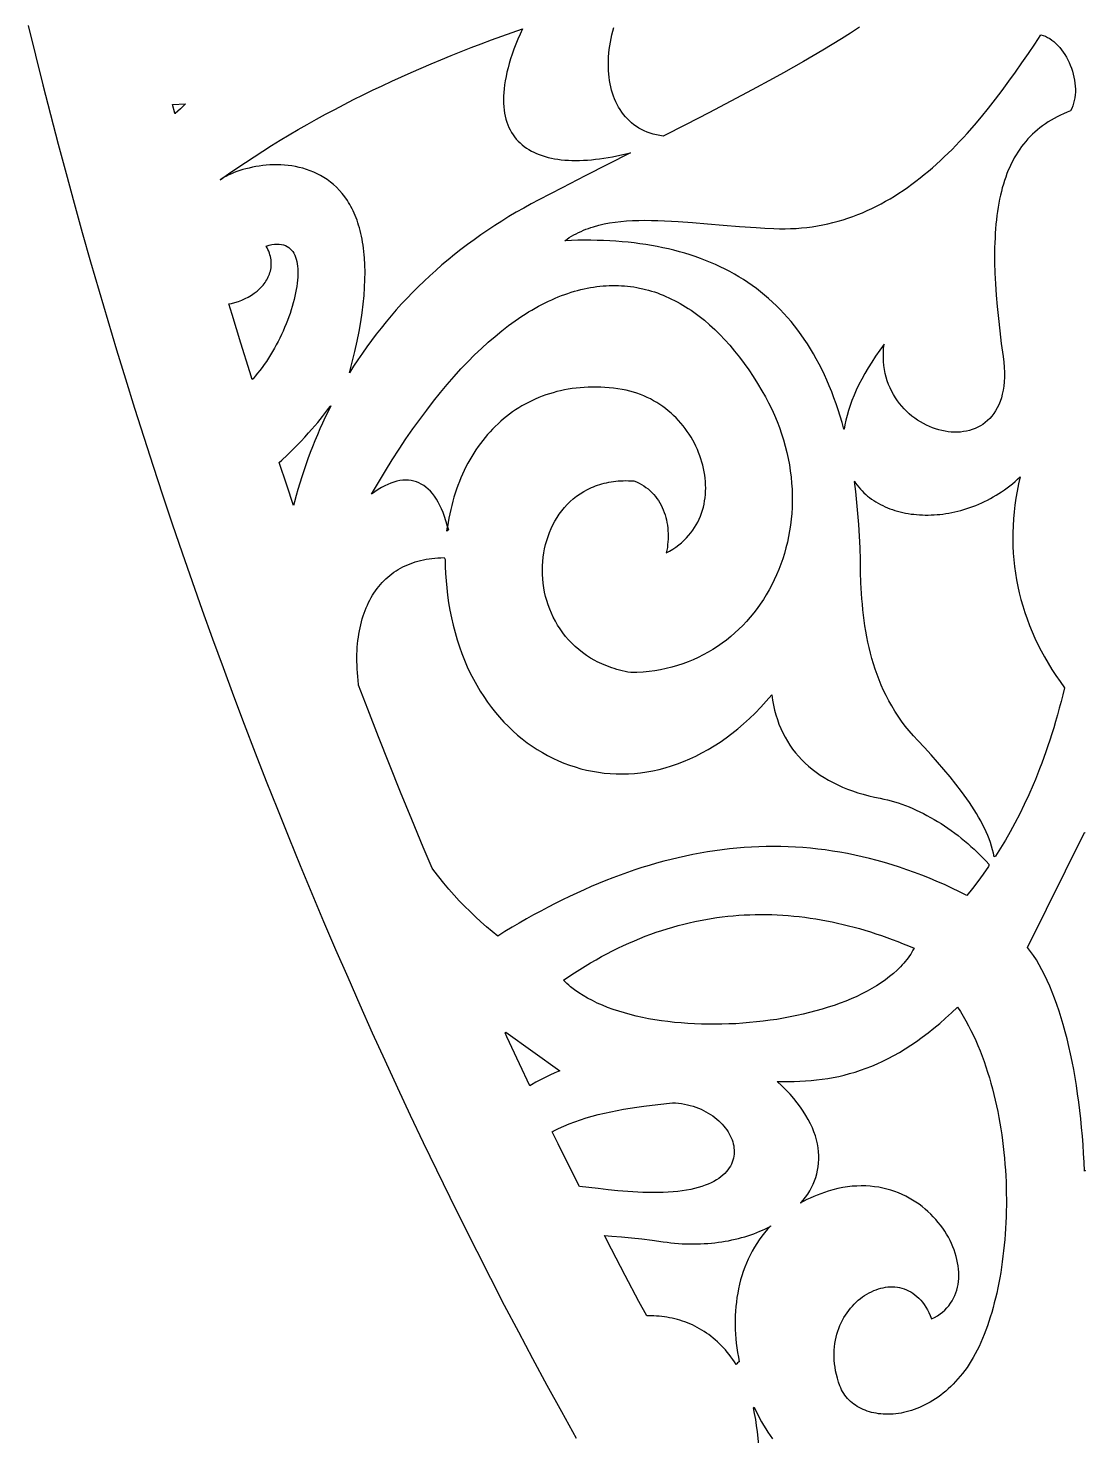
# Model space of a CAD drawing. Extents: x -204 to 204, y -600 to 600.
# Drawn here: x -175 to 0, y -475.9 to -242.7 of the extents above; entities that cross this region are included whole.
import ezdxf

# ---------------------------------------------------------------- set-up
doc = ezdxf.new("R2010")
doc.units = 0
doc.header["$MEASUREMENT"] = 0
doc.layers.add('LAYER_1', color=18, linetype='CONTINUOUS')

msp = doc.modelspace()

# ---------------------------------------------------------------- linework, layer by layer
at = {"layer": 'LAYER_1'}
for points in [[(-175.05, -242.2), (-173.84, -247.13), (-172.61, -252.04), (-171.36, -256.95), (-170.08, -261.85), (-168.77, -266.75), (-167.44, -271.63), (-166.09, -276.51), (-164.71, -281.38), (-163.3, -286.24), (-161.87, -291.09), (-160.42, -295.94), (-158.94, -300.77), (-157.43, -305.6), (-155.9, -310.41), (-154.35, -315.22), (-152.77, -320.01), (-151.17, -324.8), (-149.54, -329.58), (-147.88, -334.35), (-146.21, -339.1), (-144.5, -343.85), (-142.77, -348.58), (-141.02, -353.31), (-139.24, -358.02), (-137.44, -362.73), (-135.61, -367.42), (-133.76, -372.1), (-131.88, -376.77), (-129.98, -381.43), (-128.05, -386.07), (-126.1, -390.71), (-124.13, -395.33), (-122.12, -399.94), (-120.1, -404.53), (-118.05, -409.12), (-115.97, -413.69), (-113.87, -418.25), (-111.74, -422.8), (-109.59, -427.33), (-107.42, -431.85), (-105.22, -436.36), (-102.99, -440.85), (-100.74, -445.33), (-98.47, -449.79), (-96.17, -454.25), (-93.84, -458.68), (-91.49, -463.1), (-89.12, -467.51), (-86.72, -471.91), (-84.29, -476.29)], [(-37.32, -242.51), (-38.8, -243.46), (-40.3, -244.4), (-41.84, -245.34), (-43.4, -246.28), (-44.99, -247.22), (-46.61, -248.16), (-48.26, -249.1), (-49.93, -250.04), (-51.63, -250.98), (-55.09, -252.87), (-58.65, -254.76), (-62.3, -256.67), (-66.03, -258.6), (-69.83, -260.55), (-70.4, -260.46), (-70.95, -260.35), (-71.49, -260.21), (-72, -260.06), (-72.5, -259.88), (-72.98, -259.67), (-73.43, -259.45), (-73.87, -259.2), (-74.29, -258.94), (-74.7, -258.65), (-75.08, -258.35), (-75.45, -258.03), (-75.79, -257.69), (-76.12, -257.33), (-76.43, -256.95), (-76.72, -256.56), (-77, -256.16), (-77.25, -255.73), (-77.49, -255.3), (-77.71, -254.85), (-77.91, -254.38), (-78.09, -253.9), (-78.25, -253.41), (-78.4, -252.91), (-78.53, -252.4), (-78.64, -251.88), (-78.73, -251.34), (-78.81, -250.8), (-78.87, -250.25), (-78.91, -249.69), (-78.93, -249.12), (-78.93, -248.55), (-78.92, -247.96), (-78.89, -247.38), (-78.84, -246.78), (-78.78, -246.18), (-78.7, -245.58), (-78.6, -244.97), (-78.48, -244.36), (-78.35, -243.75), (-78.19, -243.14), (-78.03, -242.52)], [(0.06, -431.93), (0, -432.05), (-0.06, -431.93), (-0.06, -432.05), (-0.12, -430.59), (-0.2, -429.13), (-0.29, -427.68), (-0.4, -426.25), (-0.53, -424.82), (-0.67, -423.4), (-0.83, -422), (-1, -420.61), (-1.19, -419.23), (-1.4, -417.87), (-1.62, -416.54), (-1.85, -415.22), (-2.1, -413.92), (-2.37, -412.64), (-2.65, -411.39), (-2.94, -410.16), (-3.25, -408.96), (-3.58, -407.79), (-3.91, -406.64), (-4.26, -405.53), (-4.63, -404.44), (-5.01, -403.39), (-5.4, -402.38), (-5.81, -401.4), (-6.23, -400.45), (-6.66, -399.55), (-7.1, -398.68), (-7.56, -397.85), (-8.03, -397.07), (-8.52, -396.33), (-9.01, -395.64), (-9.52, -394.99), (-0.06, -375.96), (-0.06, -375.97), (-0.06, -375.96), (0, -375.97), (0.06, -375.96)], [(-53.42, -483.39), (-54.25, -475.24), (-54.38, -474.21), (-54.53, -473.22), (-54.7, -472.25), (-54.91, -471.31), (-54.78, -471.17), (-54.49, -471.79), (-54.18, -472.4), (-53.87, -473), (-53.55, -473.59), (-53.21, -474.17), (-52.86, -474.75), (-52.51, -475.32), (-52.14, -475.87), (-51.76, -476.42)]]:
    msp.add_lwpolyline(points, dxfattribs=at)
for points in [[(-93.57, -243.63), (-93.93, -244.49), (-94.27, -245.33), (-94.58, -246.15), (-94.86, -246.95), (-95.12, -247.73), (-95.35, -248.5), (-95.55, -249.24), (-95.73, -249.97), (-95.89, -250.68), (-96.02, -251.36), (-96.12, -252.03), (-96.2, -252.69), (-96.26, -253.32), (-96.3, -253.94), (-96.31, -254.53), (-96.29, -255.11), (-96.26, -255.67), (-96.2, -256.22), (-96.12, -256.74), (-96.02, -257.25), (-95.9, -257.74), (-95.76, -258.21), (-95.59, -258.67), (-95.41, -259.1), (-95.2, -259.52), (-94.98, -259.93), (-94.73, -260.31), (-94.47, -260.68), (-94.19, -261.03), (-93.88, -261.36), (-93.56, -261.68), (-93.22, -261.98), (-92.87, -262.26), (-92.49, -262.53), (-92.1, -262.78), (-91.69, -263.01), (-91.27, -263.23), (-90.82, -263.43), (-90.37, -263.61), (-89.89, -263.78), (-89.4, -263.93), (-88.9, -264.07), (-88.38, -264.19), (-87.84, -264.29), (-87.29, -264.38), (-86.73, -264.45), (-86.15, -264.51), (-85.56, -264.55), (-84.96, -264.57), (-84.34, -264.58), (-83.71, -264.57), (-83.07, -264.55), (-82.41, -264.51), (-81.74, -264.46), (-81.07, -264.39), (-80.38, -264.31), (-79.68, -264.21), (-78.97, -264.1), (-78.25, -263.97), (-77.52, -263.83), (-76.77, -263.67), (-76.02, -263.5), (-75.26, -263.32), (-75.26, -263.32), (-82.76, -267.14), (-86.59, -269.1), (-90.45, -271.11), (-91.71, -271.78), (-92.96, -272.46), (-94.19, -273.17), (-95.4, -273.88), (-96.59, -274.62), (-97.76, -275.37), (-98.92, -276.13), (-100.06, -276.91), (-101.18, -277.71), (-102.28, -278.52), (-103.36, -279.34), (-104.42, -280.18), (-105.47, -281.04), (-106.5, -281.9), (-107.51, -282.79), (-108.5, -283.68), (-109.47, -284.59), (-110.43, -285.51), (-111.36, -286.45), (-112.28, -287.4), (-113.18, -288.36), (-114.06, -289.34), (-114.92, -290.33), (-115.76, -291.33), (-116.58, -292.35), (-117.39, -293.37), (-118.17, -294.41), (-118.94, -295.46), (-119.69, -296.53), (-120.42, -297.6), (-121.13, -298.69), (-121.82, -299.78), (-121.35, -297.98), (-120.92, -296.23), (-120.55, -294.54), (-120.23, -292.91), (-119.95, -291.34), (-119.73, -289.83), (-119.54, -288.37), (-119.4, -286.97), (-119.31, -285.62), (-119.25, -284.32), (-119.24, -283.08), (-119.27, -281.89), (-119.33, -280.74), (-119.37, -280.19), (-119.43, -279.65), (-119.49, -279.12), (-119.56, -278.61), (-119.64, -278.1), (-119.73, -277.61), (-119.83, -277.13), (-119.93, -276.66), (-120.05, -276.2), (-120.17, -275.76), (-120.3, -275.32), (-120.43, -274.9), (-120.57, -274.48), (-120.72, -274.08), (-120.88, -273.69), (-121.05, -273.31), (-121.22, -272.94), (-121.39, -272.58), (-121.58, -272.23), (-121.76, -271.89), (-121.96, -271.56), (-122.16, -271.24), (-122.58, -270.63), (-123.02, -270.06), (-123.48, -269.53), (-123.96, -269.03), (-124.46, -268.57), (-124.97, -268.15), (-125.5, -267.75), (-126.05, -267.4), (-126.6, -267.07), (-127.17, -266.77), (-127.75, -266.51), (-128.33, -266.27), (-128.93, -266.06), (-129.53, -265.88), (-130.13, -265.73), (-130.74, -265.6), (-131.35, -265.49), (-131.97, -265.41), (-132.58, -265.35), (-133.19, -265.32), (-133.8, -265.3), (-134.41, -265.31), (-135.01, -265.33), (-135.6, -265.37), (-136.19, -265.43), (-136.77, -265.51), (-137.34, -265.6), (-137.89, -265.71), (-138.44, -265.83), (-138.97, -265.96), (-139.49, -266.1), (-139.98, -266.26), (-140.47, -266.42), (-140.93, -266.6), (-141.37, -266.78), (-141.8, -266.97), (-142.19, -267.16), (-142.57, -267.37), (-142.92, -267.57), (-143.24, -267.78), (-141.86, -266.8), (-140.47, -265.84), (-139.06, -264.89), (-137.63, -263.95), (-136.2, -263.02), (-134.75, -262.11), (-133.28, -261.22), (-131.81, -260.33), (-130.32, -259.46), (-128.82, -258.6), (-127.31, -257.76), (-125.78, -256.93), (-124.25, -256.11), (-122.7, -255.3), (-121.14, -254.5), (-119.58, -253.72), (-118, -252.95), (-116.41, -252.19), (-114.81, -251.44), (-113.2, -250.71), (-111.58, -249.98), (-109.95, -249.27), (-108.31, -248.57), (-106.66, -247.88), (-105, -247.2), (-103.34, -246.53), (-101.67, -245.88), (-99.98, -245.23), (-98.29, -244.6), (-96.6, -243.97), (-94.89, -243.36), (-93.18, -242.75)], [(-6.9, -243.87), (-6.53, -244), (-6.16, -244.18), (-5.8, -244.38), (-5.45, -244.62), (-5.11, -244.88), (-4.78, -245.18), (-4.46, -245.5), (-4.15, -245.85), (-3.85, -246.22), (-3.57, -246.61), (-3.31, -247.02), (-3.06, -247.44), (-2.82, -247.89), (-2.61, -248.34), (-2.41, -248.81), (-2.23, -249.29), (-2.07, -249.77), (-1.93, -250.26), (-1.81, -250.76), (-1.71, -251.26), (-1.64, -251.76), (-1.59, -252.25), (-1.57, -252.75), (-1.57, -253.24), (-1.6, -253.72), (-1.66, -254.19), (-1.74, -254.66), (-1.86, -255.11), (-2, -255.55), (-2.17, -255.97), (-2.38, -256.37), (-2.95, -256.6), (-3.51, -256.84), (-4.05, -257.09), (-4.57, -257.35), (-5.08, -257.62), (-5.58, -257.91), (-6.06, -258.2), (-6.53, -258.51), (-6.99, -258.83), (-7.43, -259.17), (-7.86, -259.51), (-8.27, -259.87), (-8.67, -260.24), (-9.06, -260.62), (-9.43, -261.02), (-9.79, -261.43), (-10.14, -261.85), (-10.47, -262.28), (-10.79, -262.73), (-11.1, -263.18), (-11.4, -263.66), (-11.68, -264.14), (-11.95, -264.64), (-12.21, -265.15), (-12.45, -265.67), (-12.68, -266.21), (-12.91, -266.76), (-13.11, -267.32), (-13.31, -267.9), (-13.5, -268.49), (-13.67, -269.09), (-13.83, -269.71), (-13.98, -270.34), (-14.12, -270.99), (-14.25, -271.65), (-14.37, -272.32), (-14.47, -273.01), (-14.57, -273.71), (-14.65, -274.42), (-14.73, -275.15), (-14.79, -275.89), (-14.84, -276.65), (-14.88, -277.42), (-14.91, -278.21), (-14.94, -279.01), (-14.95, -279.83), (-14.94, -281.5), (-14.89, -283.24), (-14.81, -285.03), (-14.69, -286.88), (-14.53, -288.8), (-14.33, -290.78), (-14.1, -292.82), (-13.84, -294.92), (-13.54, -297.08), (-13.43, -297.99), (-13.36, -298.86), (-13.32, -299.69), (-13.32, -300.48), (-13.36, -301.24), (-13.43, -301.97), (-13.53, -302.66), (-13.67, -303.31), (-13.83, -303.93), (-14.03, -304.52), (-14.25, -305.07), (-14.5, -305.59), (-14.78, -306.07), (-15.08, -306.52), (-15.4, -306.94), (-15.74, -307.33), (-16.1, -307.69), (-16.49, -308.01), (-16.89, -308.31), (-17.31, -308.57), (-17.74, -308.8), (-18.19, -309), (-18.65, -309.17), (-19.12, -309.32), (-19.6, -309.43), (-20.09, -309.52), (-20.59, -309.58), (-21.1, -309.6), (-21.61, -309.61), (-22.12, -309.58), (-22.64, -309.53), (-23.16, -309.45), (-23.68, -309.34), (-24.2, -309.21), (-24.72, -309.06), (-25.24, -308.88), (-25.75, -308.67), (-26.25, -308.44), (-26.75, -308.18), (-27.24, -307.91), (-27.71, -307.6), (-28.18, -307.28), (-28.64, -306.93), (-29.08, -306.56), (-29.51, -306.17), (-29.93, -305.76), (-30.32, -305.32), (-30.7, -304.87), (-31.06, -304.39), (-31.39, -303.89), (-31.71, -303.38), (-32, -302.84), (-32.27, -302.28), (-32.51, -301.71), (-32.73, -301.12), (-32.91, -300.51), (-33.07, -299.88), (-33.2, -299.23), (-33.29, -298.57), (-33.35, -297.89), (-33.38, -297.19), (-33.37, -296.48), (-33.33, -295.75), (-33.24, -295.01), (-33.98, -296.02), (-34.66, -297.02), (-35.31, -297.99), (-35.9, -298.96), (-36.46, -299.9), (-36.97, -300.83), (-37.43, -301.73), (-37.86, -302.63), (-38.24, -303.5), (-38.59, -304.36), (-38.89, -305.19), (-39.16, -306.02), (-39.39, -306.82), (-39.58, -307.6), (-39.74, -308.37), (-39.86, -309.12), (-39.92, -309.11), (-40.22, -308.02), (-40.53, -306.96), (-40.86, -305.91), (-41.21, -304.89), (-41.57, -303.89), (-41.94, -302.91), (-42.33, -301.95), (-42.73, -301.01), (-43.15, -300.09), (-43.58, -299.19), (-44.03, -298.31), (-44.49, -297.45), (-44.96, -296.61), (-45.45, -295.79), (-45.95, -294.99), (-46.47, -294.21), (-47, -293.45), (-47.54, -292.71), (-48.1, -291.99), (-48.67, -291.29), (-49.26, -290.61), (-49.86, -289.94), (-50.47, -289.3), (-51.09, -288.67), (-51.73, -288.07), (-52.38, -287.48), (-53.05, -286.91), (-53.73, -286.36), (-54.42, -285.82), (-55.12, -285.31), (-55.84, -284.81), (-56.57, -284.33), (-57.31, -283.87), (-58.06, -283.43), (-58.83, -283), (-59.61, -282.6), (-60.4, -282.21), (-61.2, -281.83), (-62.02, -281.48), (-62.85, -281.14), (-63.69, -280.82), (-64.54, -280.51), (-65.4, -280.22), (-66.28, -279.95), (-67.16, -279.7), (-68.06, -279.46), (-68.97, -279.24), (-69.9, -279.03), (-70.83, -278.84), (-71.77, -278.67), (-72.73, -278.51), (-73.7, -278.37), (-74.67, -278.25), (-75.66, -278.14), (-76.66, -278.04), (-77.67, -277.96), (-78.7, -277.9), (-79.73, -277.85), (-80.77, -277.82), (-81.83, -277.8), (-82.89, -277.8), (-83.97, -277.81), (-85.05, -277.83), (-86.15, -277.87), (-85.78, -277.62), (-85.4, -277.37), (-85.02, -277.14), (-84.64, -276.92), (-84.25, -276.71), (-83.86, -276.51), (-83.46, -276.33), (-83.06, -276.15), (-82.65, -275.98), (-82.23, -275.83), (-81.82, -275.68), (-81.39, -275.55), (-80.53, -275.3), (-79.65, -275.1), (-78.75, -274.92), (-77.82, -274.78), (-76.88, -274.67), (-75.91, -274.59), (-74.92, -274.53), (-73.91, -274.5), (-72.87, -274.49), (-71.81, -274.5), (-70.73, -274.53), (-69.63, -274.57), (-68.5, -274.63), (-67.35, -274.71), (-64.97, -274.88), (-62.49, -275.08), (-59.91, -275.3), (-57.22, -275.51), (-54.43, -275.7), (-52.99, -275.78), (-51.53, -275.86), (-50.59, -275.89), (-49.66, -275.89), (-48.74, -275.87), (-47.82, -275.83), (-46.92, -275.76), (-46.03, -275.67), (-45.15, -275.56), (-44.28, -275.42), (-43.42, -275.26), (-42.56, -275.08), (-41.72, -274.88), (-40.88, -274.65), (-40.06, -274.41), (-39.24, -274.15), (-38.43, -273.86), (-37.63, -273.56), (-36.84, -273.23), (-36.06, -272.89), (-35.28, -272.53), (-34.51, -272.15), (-33.76, -271.76), (-33.01, -271.35), (-32.26, -270.92), (-31.53, -270.47), (-30.8, -270.01), (-30.08, -269.53), (-29.37, -269.04), (-28.67, -268.53), (-27.97, -268.01), (-27.28, -267.48), (-26.59, -266.93), (-25.92, -266.37), (-25.25, -265.79), (-24.59, -265.2), (-23.93, -264.6), (-23.28, -263.99), (-22.64, -263.37), (-22, -262.74), (-21.37, -262.09), (-20.74, -261.44), (-20.12, -260.78), (-19.51, -260.1), (-18.3, -258.73), (-17.12, -257.33), (-15.95, -255.9), (-14.8, -254.44), (-13.68, -252.96), (-12.57, -251.46), (-11.48, -249.94), (-10.41, -248.41), (-9.35, -246.87), (-8.31, -245.32), (-7.28, -243.77)], [(-149.84, -256), (-150.67, -256.8), (-150.71, -256.84), (-150.74, -256.75), (-151.12, -255.31), (-149.01, -255.18)], [(-133.45, -278.46), (-133.09, -278.5), (-132.76, -278.58), (-132.44, -278.69), (-132.16, -278.83), (-131.89, -279), (-131.65, -279.2), (-131.43, -279.42), (-131.23, -279.68), (-131.05, -279.96), (-130.89, -280.26), (-130.76, -280.59), (-130.65, -280.94), (-130.55, -281.31), (-130.48, -281.7), (-130.42, -282.11), (-130.39, -282.54), (-130.37, -282.99), (-130.37, -283.45), (-130.39, -283.93), (-130.42, -284.42), (-130.48, -284.93), (-130.55, -285.45), (-130.63, -285.98), (-130.74, -286.52), (-130.86, -287.07), (-130.99, -287.63), (-131.14, -288.19), (-131.3, -288.76), (-131.48, -289.34), (-131.67, -289.92), (-131.87, -290.5), (-132.09, -291.09), (-132.32, -291.67), (-132.56, -292.26), (-132.82, -292.84), (-133.08, -293.42), (-133.36, -294), (-133.65, -294.58), (-133.94, -295.14), (-134.25, -295.71), (-134.57, -296.26), (-134.9, -296.81), (-135.23, -297.35), (-135.58, -297.87), (-135.93, -298.39), (-136.29, -298.89), (-136.66, -299.38), (-137.03, -299.85), (-137.42, -300.31), (-137.8, -300.76), (-137.94, -300.9), (-138.35, -299.59), (-139.83, -294.87), (-141.28, -290.13), (-141.81, -288.34), (-141.39, -288.26), (-140.8, -288.11), (-140.22, -287.93), (-139.65, -287.72), (-139.11, -287.48), (-138.58, -287.21), (-138.07, -286.9), (-137.59, -286.58), (-137.13, -286.22), (-136.71, -285.85), (-136.51, -285.65), (-136.32, -285.45), (-136.14, -285.24), (-135.97, -285.03), (-135.81, -284.81), (-135.66, -284.59), (-135.52, -284.36), (-135.39, -284.13), (-135.27, -283.89), (-135.16, -283.65), (-135.07, -283.4), (-134.99, -283.15), (-134.92, -282.9), (-134.86, -282.64), (-134.82, -282.38), (-134.79, -282.12), (-134.77, -281.86), (-134.77, -281.59), (-134.78, -281.31), (-134.81, -281.04), (-134.86, -280.76), (-134.92, -280.48), (-134.99, -280.2), (-135.09, -279.92), (-135.2, -279.63), (-135.32, -279.35), (-135.47, -279.06), (-135.63, -278.77), (-135.14, -278.63), (-134.68, -278.53), (-134.25, -278.47), (-133.84, -278.45)], [(-77.25, -285.31), (-76.75, -285.33), (-76.24, -285.37), (-75.74, -285.41), (-75.24, -285.47), (-74.74, -285.54), (-74.24, -285.63), (-73.75, -285.72), (-73.25, -285.83), (-72.76, -285.95), (-72.27, -286.08), (-71.79, -286.22), (-71.3, -286.37), (-70.82, -286.54), (-70.34, -286.72), (-69.87, -286.9), (-69.39, -287.1), (-68.92, -287.32), (-68.45, -287.54), (-67.99, -287.77), (-67.52, -288.02), (-67.06, -288.27), (-66.6, -288.54), (-66.14, -288.82), (-65.69, -289.11), (-65.24, -289.41), (-64.79, -289.72), (-64.35, -290.04), (-63.9, -290.38), (-63.46, -290.72), (-63.03, -291.07), (-62.16, -291.82), (-61.31, -292.6), (-60.47, -293.43), (-59.64, -294.3), (-58.82, -295.21), (-58.02, -296.17), (-57.23, -297.16), (-56.46, -298.2), (-55.69, -299.27), (-54.94, -300.39), (-54.21, -301.54), (-53.49, -302.74), (-52.92, -303.75), (-52.38, -304.76), (-51.88, -305.78), (-51.42, -306.8), (-50.99, -307.82), (-50.59, -308.85), (-50.24, -309.87), (-49.91, -310.9), (-49.62, -311.93), (-49.36, -312.96), (-49.14, -313.98), (-48.95, -315.01), (-48.79, -316.03), (-48.66, -317.05), (-48.57, -318.06), (-48.5, -319.07), (-48.47, -320.08), (-48.47, -321.08), (-48.5, -322.07), (-48.55, -323.06), (-48.64, -324.03), (-48.76, -325), (-48.9, -325.97), (-49.08, -326.92), (-49.28, -327.86), (-49.51, -328.79), (-49.77, -329.7), (-50.05, -330.61), (-50.36, -331.5), (-50.7, -332.38), (-51.06, -333.25), (-51.45, -334.1), (-51.87, -334.93), (-52.3, -335.75), (-52.77, -336.55), (-53.25, -337.33), (-53.76, -338.09), (-54.3, -338.84), (-54.86, -339.57), (-55.44, -340.27), (-56.04, -340.96), (-56.66, -341.62), (-57.31, -342.26), (-57.98, -342.88), (-58.66, -343.48), (-59.37, -344.05), (-60.1, -344.59), (-60.85, -345.11), (-61.62, -345.61), (-62.4, -346.08), (-63.21, -346.52), (-64.03, -346.93), (-64.87, -347.31), (-65.73, -347.67), (-66.61, -347.99), (-67.5, -348.28), (-68.41, -348.54), (-69.33, -348.77), (-70.28, -348.97), (-71.23, -349.13), (-72.2, -349.26), (-73.19, -349.36), (-74.19, -349.42), (-75.21, -349.44), (-75.68, -349.36), (-76.15, -349.26), (-76.62, -349.16), (-77.07, -349.04), (-77.51, -348.92), (-77.95, -348.79), (-78.38, -348.65), (-78.8, -348.5), (-79.21, -348.35), (-79.62, -348.18), (-80.01, -348.01), (-80.4, -347.83), (-80.78, -347.64), (-81.16, -347.45), (-81.88, -347.04), (-82.56, -346.59), (-83.22, -346.13), (-83.85, -345.63), (-84.44, -345.12), (-85, -344.58), (-85.53, -344.02), (-86.03, -343.44), (-86.5, -342.84), (-86.93, -342.22), (-87.34, -341.59), (-87.71, -340.94), (-88.06, -340.28), (-88.37, -339.6), (-88.65, -338.92), (-88.91, -338.22), (-89.13, -337.52), (-89.32, -336.81), (-89.49, -336.1), (-89.62, -335.38), (-89.72, -334.65), (-89.8, -333.93), (-89.84, -333.21), (-89.86, -332.48), (-89.84, -331.76), (-89.8, -331.04), (-89.73, -330.33), (-89.62, -329.62), (-89.49, -328.92), (-89.34, -328.23), (-89.15, -327.55), (-88.93, -326.88), (-88.69, -326.22), (-88.42, -325.58), (-88.12, -324.95), (-87.79, -324.34), (-87.44, -323.75), (-87.06, -323.18), (-86.65, -322.62), (-86.21, -322.09), (-85.75, -321.58), (-85.25, -321.1), (-84.74, -320.64), (-84.19, -320.21), (-83.62, -319.81), (-83.02, -319.44), (-82.39, -319.1), (-82.07, -318.94), (-81.74, -318.79), (-81.41, -318.65), (-81.07, -318.52), (-80.72, -318.39), (-80.36, -318.28), (-80, -318.17), (-79.63, -318.07), (-79.26, -317.98), (-78.88, -317.91), (-78.49, -317.84), (-78.1, -317.78), (-77.7, -317.73), (-77.29, -317.69), (-76.88, -317.67), (-76.46, -317.65), (-76.03, -317.64), (-75.6, -317.65), (-75.16, -317.66), (-74.72, -317.69), (-74.28, -317.86), (-73.85, -318.06), (-73.45, -318.27), (-73.07, -318.5), (-72.7, -318.75), (-72.35, -319.02), (-72.02, -319.3), (-71.71, -319.6), (-71.41, -319.92), (-71.14, -320.24), (-70.88, -320.59), (-70.63, -320.94), (-70.41, -321.31), (-70.2, -321.69), (-70.01, -322.08), (-69.84, -322.48), (-69.68, -322.89), (-69.54, -323.3), (-69.42, -323.73), (-69.32, -324.16), (-69.23, -324.6), (-69.15, -325.04), (-69.1, -325.49), (-69.06, -325.94), (-69.04, -326.4), (-69.03, -326.86), (-69.04, -327.32), (-69.07, -327.78), (-69.11, -328.24), (-69.16, -328.7), (-69.24, -329.16), (-69.33, -329.62), (-68.78, -329.31), (-68.25, -328.99), (-67.75, -328.65), (-67.28, -328.29), (-66.83, -327.92), (-66.41, -327.54), (-66.01, -327.14), (-65.64, -326.73), (-65.29, -326.31), (-64.96, -325.87), (-64.66, -325.42), (-64.38, -324.96), (-64.13, -324.5), (-63.9, -324.02), (-63.69, -323.53), (-63.51, -323.04), (-63.34, -322.53), (-63.2, -322.03), (-63.08, -321.51), (-62.99, -320.99), (-62.91, -320.47), (-62.86, -319.94), (-62.82, -319.4), (-62.81, -318.87), (-62.82, -318.33), (-62.85, -317.79), (-62.89, -317.25), (-62.96, -316.71), (-63.05, -316.17), (-63.16, -315.63), (-63.28, -315.09), (-63.43, -314.56), (-63.59, -314.03), (-63.77, -313.5), (-63.98, -312.97), (-64.19, -312.46), (-64.43, -311.94), (-64.68, -311.43), (-64.95, -310.93), (-65.24, -310.44), (-65.55, -309.96), (-65.87, -309.48), (-66.2, -309.01), (-66.56, -308.56), (-66.93, -308.11), (-67.31, -307.68), (-67.71, -307.25), (-68.12, -306.84), (-68.55, -306.45), (-69, -306.07), (-69.46, -305.7), (-69.93, -305.35), (-70.42, -305.01), (-70.92, -304.69), (-71.43, -304.39), (-71.96, -304.1), (-72.5, -303.84), (-73.05, -303.59), (-73.61, -303.36), (-74.19, -303.15), (-74.78, -302.97), (-75.38, -302.81), (-75.99, -302.66), (-76.62, -302.55), (-77.35, -302.43), (-78.07, -302.34), (-78.79, -302.26), (-79.5, -302.2), (-80.2, -302.16), (-80.9, -302.14), (-81.59, -302.14), (-82.27, -302.15), (-82.95, -302.18), (-83.62, -302.23), (-84.28, -302.3), (-84.94, -302.38), (-85.58, -302.49), (-86.22, -302.6), (-86.85, -302.74), (-87.48, -302.89), (-88.09, -303.06), (-88.7, -303.24), (-89.3, -303.44), (-89.89, -303.65), (-90.47, -303.88), (-91.05, -304.13), (-91.61, -304.39), (-92.17, -304.67), (-92.71, -304.96), (-93.25, -305.26), (-93.78, -305.58), (-94.3, -305.92), (-94.81, -306.26), (-95.31, -306.63), (-95.8, -307), (-96.28, -307.39), (-96.75, -307.8), (-97.21, -308.21), (-97.66, -308.64), (-98.1, -309.09), (-98.53, -309.54), (-98.95, -310.01), (-99.35, -310.49), (-99.75, -310.98), (-100.14, -311.49), (-100.51, -312), (-100.87, -312.53), (-101.22, -313.07), (-101.56, -313.62), (-101.89, -314.19), (-102.21, -314.76), (-102.52, -315.34), (-102.81, -315.94), (-103.09, -316.54), (-103.36, -317.16), (-103.61, -317.79), (-103.86, -318.42), (-104.09, -319.07), (-104.31, -319.72), (-104.51, -320.39), (-104.7, -321.06), (-104.88, -321.74), (-105.05, -322.44), (-105.2, -323.14), (-105.34, -323.85), (-105.47, -324.56), (-105.57, -325.27), (-105.63, -325.04), (-105.84, -324.3), (-106.07, -323.6), (-106.31, -322.94), (-106.57, -322.32), (-106.84, -321.74), (-107.13, -321.19), (-107.43, -320.69), (-107.75, -320.22), (-108.08, -319.79), (-108.42, -319.39), (-108.78, -319.04), (-109.15, -318.72), (-109.53, -318.44), (-109.92, -318.2), (-110.33, -318), (-110.74, -317.84), (-111.17, -317.71), (-111.61, -317.62), (-112.06, -317.57), (-112.52, -317.55), (-112.99, -317.58), (-113.47, -317.64), (-113.95, -317.74), (-114.45, -317.87), (-114.96, -318.05), (-115.47, -318.26), (-115.99, -318.51), (-116.52, -318.79), (-117.06, -319.12), (-117.6, -319.48), (-118.15, -319.87), (-117.01, -317.92), (-115.87, -316.03), (-114.74, -314.2), (-113.6, -312.43), (-112.46, -310.72), (-111.31, -309.07), (-110.17, -307.48), (-109.03, -305.94), (-107.89, -304.46), (-106.76, -303.05), (-105.62, -301.68), (-104.48, -300.38), (-103.35, -299.13), (-102.22, -297.94), (-101.09, -296.8), (-99.96, -295.72), (-98.83, -294.7), (-97.71, -293.73), (-96.59, -292.81), (-95.47, -291.95), (-94.92, -291.54), (-94.36, -291.15), (-93.81, -290.76), (-93.25, -290.39), (-92.7, -290.04), (-92.15, -289.69), (-91.6, -289.36), (-91.05, -289.05), (-90.5, -288.74), (-89.95, -288.45), (-89.41, -288.18), (-88.86, -287.91), (-88.32, -287.66), (-87.77, -287.42), (-87.23, -287.2), (-86.69, -286.98), (-86.16, -286.78), (-85.62, -286.6), (-85.08, -286.42), (-84.55, -286.26), (-84.02, -286.11), (-83.49, -285.98), (-82.96, -285.85), (-82.43, -285.74), (-81.91, -285.64), (-81.38, -285.55), (-80.86, -285.48), (-80.34, -285.42), (-79.82, -285.37), (-79.3, -285.33), (-78.79, -285.31), (-78.28, -285.3), (-77.76, -285.29)], [(-124.89, -305.25), (-125.37, -306.19), (-125.83, -307.14), (-126.28, -308.1), (-126.71, -309.07), (-127.14, -310.04), (-127.55, -311.02), (-127.94, -312.01), (-128.33, -313), (-128.7, -314), (-129.06, -315), (-129.4, -316.01), (-129.74, -317.03), (-130.06, -318.05), (-130.36, -319.08), (-130.66, -320.12), (-130.94, -321.16), (-131.08, -321.73), (-132.22, -318.4), (-133.48, -314.65), (-133, -314.22), (-132.13, -313.4), (-131.31, -312.61), (-130.55, -311.84), (-129.85, -311.11), (-129.19, -310.41), (-128.59, -309.74), (-128.04, -309.11), (-127.08, -307.98), (-126.31, -307.01), (-125.29, -305.68), (-125.02, -305.34), (-124.94, -305.26), (-124.91, -305.25)], [(-10.97, -318.19), (-11.21, -319.36), (-11.41, -320.52), (-11.58, -321.68), (-11.71, -322.83), (-11.82, -323.98), (-11.89, -325.12), (-11.93, -326.26), (-11.94, -327.39), (-11.92, -328.51), (-11.87, -329.64), (-11.78, -330.75), (-11.66, -331.86), (-11.51, -332.97), (-11.33, -334.07), (-11.12, -335.16), (-10.87, -336.25), (-10.59, -337.34), (-10.28, -338.41), (-9.94, -339.49), (-9.57, -340.56), (-9.16, -341.62), (-8.73, -342.68), (-8.26, -343.73), (-7.76, -344.78), (-7.23, -345.82), (-6.66, -346.86), (-6.06, -347.89), (-5.44, -348.91), (-4.78, -349.94), (-4.08, -350.95), (-3.36, -351.96), (-3.65, -353.12), (-3.94, -354.26), (-4.24, -355.37), (-4.54, -356.46), (-4.85, -357.53), (-5.16, -358.58), (-5.48, -359.61), (-5.81, -360.62), (-6.14, -361.61), (-6.47, -362.59), (-6.81, -363.54), (-7.15, -364.47), (-7.49, -365.39), (-7.84, -366.29), (-8.2, -367.17), (-8.56, -368.03), (-9.29, -369.71), (-10.03, -371.33), (-10.79, -372.88), (-11.57, -374.38), (-12.35, -375.82), (-13.15, -377.21), (-13.97, -378.56), (-14.79, -379.86), (-14.91, -379.91), (-15.03, -379.98), (-15.15, -379.39), (-15.29, -378.8), (-15.45, -378.21), (-15.64, -377.61), (-15.86, -377.02), (-16.09, -376.42), (-16.35, -375.81), (-16.63, -375.21), (-16.93, -374.61), (-17.25, -374), (-17.59, -373.39), (-17.94, -372.79), (-18.32, -372.18), (-18.71, -371.57), (-19.11, -370.96), (-19.53, -370.35), (-19.97, -369.74), (-20.42, -369.13), (-21.35, -367.91), (-22.33, -366.7), (-23.35, -365.48), (-24.4, -364.28), (-25.48, -363.07), (-26.58, -361.88), (-27.69, -360.7), (-28.41, -359.91), (-29.09, -359.11), (-29.74, -358.3), (-30.35, -357.48), (-30.93, -356.65), (-31.47, -355.82), (-31.98, -354.97), (-32.46, -354.12), (-32.91, -353.26), (-33.33, -352.4), (-33.72, -351.53), (-34.08, -350.65), (-34.41, -349.77), (-34.72, -348.89), (-35.01, -348), (-35.27, -347.11), (-35.52, -346.21), (-35.74, -345.31), (-35.93, -344.42), (-36.12, -343.52), (-36.28, -342.61), (-36.42, -341.71), (-36.55, -340.81), (-36.67, -339.91), (-36.77, -339.02), (-36.85, -338.12), (-36.93, -337.23), (-36.99, -336.33), (-37.09, -334.56), (-37.16, -332.81), (-37.18, -330.77), (-37.24, -328.78), (-37.32, -326.83), (-37.43, -324.93), (-37.58, -323.06), (-37.75, -321.24), (-37.95, -319.46), (-38.18, -317.77), (-37.97, -318.08), (-37.72, -318.41), (-37.46, -318.74), (-37.19, -319.05), (-36.9, -319.35), (-36.61, -319.64), (-36.3, -319.92), (-35.98, -320.19), (-35.66, -320.45), (-35.32, -320.7), (-34.97, -320.94), (-34.61, -321.17), (-34.25, -321.38), (-33.87, -321.59), (-33.49, -321.78), (-33.09, -321.96), (-32.69, -322.13), (-32.29, -322.29), (-31.87, -322.44), (-31.45, -322.58), (-31.02, -322.7), (-30.58, -322.82), (-30.14, -322.92), (-29.7, -323.01), (-29.24, -323.1), (-28.79, -323.17), (-28.32, -323.22), (-27.86, -323.27), (-27.39, -323.31), (-26.91, -323.33), (-26.43, -323.34), (-25.95, -323.34), (-25.47, -323.33), (-24.98, -323.31), (-24.49, -323.27), (-24, -323.23), (-23.51, -323.17), (-23.01, -323.1), (-22.52, -323.02), (-22.02, -322.92), (-21.52, -322.82), (-21.03, -322.7), (-20.53, -322.57), (-20.04, -322.43), (-19.54, -322.27), (-19.05, -322.11), (-18.55, -321.93), (-18.06, -321.74), (-17.57, -321.54), (-17.09, -321.32), (-16.61, -321.1), (-16.12, -320.86), (-15.65, -320.6), (-15.17, -320.34), (-14.7, -320.07), (-14.24, -319.78), (-13.78, -319.48), (-13.32, -319.16), (-12.87, -318.84), (-12.43, -318.5), (-11.99, -318.15), (-11.55, -317.78), (-11.13, -317.41), (-10.71, -317.02)], [(-38.18, -317.77), (-38.21, -317.73), (-38.19, -317.72)], [(-105.44, -325.81), (-105.67, -326.02), (-105.58, -325.29), (-105.57, -325.27)], [(-105.96, -330.68), (-105.95, -331.84), (-105.9, -333.02), (-105.83, -334.22), (-105.71, -335.42), (-105.57, -336.64), (-105.39, -337.87), (-105.17, -339.12), (-104.92, -340.37), (-104.64, -341.61), (-104.33, -342.82), (-103.98, -344.01), (-103.6, -345.17), (-103.2, -346.3), (-102.76, -347.4), (-102.3, -348.48), (-101.8, -349.53), (-101.28, -350.55), (-100.74, -351.54), (-100.16, -352.5), (-99.57, -353.43), (-98.95, -354.34), (-98.3, -355.21), (-97.64, -356.05), (-96.95, -356.86), (-96.23, -357.64), (-95.5, -358.39), (-94.75, -359.1), (-93.98, -359.79), (-93.19, -360.44), (-92.38, -361.06), (-91.56, -361.64), (-90.72, -362.19), (-89.86, -362.71), (-88.99, -363.2), (-88.11, -363.65), (-87.21, -364.06), (-86.29, -364.44), (-85.37, -364.79), (-84.44, -365.09), (-83.49, -365.37), (-82.53, -365.6), (-81.57, -365.8), (-80.59, -365.97), (-79.61, -366.09), (-78.62, -366.18), (-77.63, -366.23), (-76.63, -366.24), (-75.62, -366.21), (-74.61, -366.15), (-73.6, -366.04), (-72.58, -365.9), (-71.56, -365.71), (-70.54, -365.49), (-69.52, -365.22), (-68.5, -364.92), (-67.48, -364.57), (-66.46, -364.18), (-65.45, -363.75), (-64.44, -363.27), (-63.43, -362.76), (-62.42, -362.2), (-61.42, -361.6), (-60.43, -360.95), (-59.44, -360.26), (-58.46, -359.53), (-57.49, -358.75), (-56.52, -357.93), (-55.57, -357.06), (-54.62, -356.15), (-53.69, -355.19), (-52.77, -354.19), (-51.86, -353.14), (-51.74, -354), (-51.58, -354.84), (-51.4, -355.66), (-51.19, -356.46), (-50.94, -357.24), (-50.67, -357.99), (-50.37, -358.73), (-50.03, -359.45), (-49.67, -360.15), (-49.28, -360.82), (-48.86, -361.48), (-48.42, -362.11), (-47.94, -362.73), (-47.44, -363.32), (-46.91, -363.89), (-46.35, -364.44), (-45.76, -364.97), (-45.15, -365.47), (-44.51, -365.96), (-43.85, -366.42), (-43.16, -366.86), (-42.44, -367.29), (-41.7, -367.68), (-40.93, -368.06), (-40.13, -368.41), (-39.31, -368.75), (-38.47, -369.06), (-37.6, -369.35), (-36.71, -369.61), (-35.8, -369.85), (-34.86, -370.08), (-33.9, -370.27), (-33.3, -370.4), (-32.7, -370.54), (-32.11, -370.69), (-31.51, -370.87), (-30.91, -371.05), (-30.31, -371.26), (-29.71, -371.48), (-29.11, -371.72), (-28.52, -371.97), (-27.92, -372.23), (-27.33, -372.51), (-26.74, -372.81), (-26.15, -373.12), (-25.56, -373.44), (-24.98, -373.77), (-24.4, -374.12), (-23.82, -374.48), (-23.25, -374.85), (-22.68, -375.24), (-22.12, -375.63), (-21.56, -376.04), (-21.01, -376.46), (-20.46, -376.89), (-19.92, -377.33), (-19.39, -377.78), (-18.86, -378.24), (-18.35, -378.71), (-17.84, -379.19), (-17.33, -379.68), (-16.84, -380.18), (-16.36, -380.68), (-15.88, -381.2), (-15.92, -381.39), (-15.95, -381.6), (-16.83, -382.85), (-17.72, -384.07), (-18.62, -385.25), (-19.53, -386.4), (-20.77, -385.77), (-22.02, -385.17), (-23.26, -384.59), (-24.51, -384.04), (-25.75, -383.52), (-26.99, -383.02), (-28.23, -382.55), (-29.47, -382.11), (-30.71, -381.68), (-31.94, -381.29), (-33.18, -380.92), (-34.41, -380.57), (-35.65, -380.25), (-36.88, -379.96), (-38.11, -379.69), (-39.34, -379.44), (-40.57, -379.22), (-41.8, -379.02), (-43.02, -378.84), (-44.25, -378.69), (-45.47, -378.56), (-46.7, -378.46), (-47.92, -378.38), (-49.14, -378.32), (-50.36, -378.29), (-51.58, -378.28), (-52.8, -378.29), (-54.02, -378.32), (-55.23, -378.37), (-56.45, -378.45), (-57.66, -378.55), (-58.88, -378.67), (-60.09, -378.81), (-61.3, -378.98), (-62.51, -379.16), (-63.72, -379.37), (-64.93, -379.6), (-66.14, -379.85), (-67.35, -380.12), (-68.55, -380.41), (-69.76, -380.72), (-70.96, -381.05), (-72.17, -381.4), (-73.37, -381.77), (-74.57, -382.16), (-75.77, -382.57), (-76.97, -383), (-78.17, -383.45), (-79.37, -383.92), (-80.57, -384.4), (-81.76, -384.91), (-82.96, -385.43), (-84.16, -385.98), (-85.35, -386.54), (-86.54, -387.12), (-87.74, -387.71), (-88.93, -388.33), (-90.12, -388.96), (-91.31, -389.61), (-92.5, -390.28), (-93.69, -390.96), (-94.88, -391.66), (-96.06, -392.38), (-97.25, -393.12), (-98.19, -392.36), (-99.12, -391.57), (-100.04, -390.76), (-100.95, -389.92), (-101.85, -389.06), (-102.75, -388.17), (-103.63, -387.26), (-104.49, -386.31), (-105.35, -385.34), (-106.19, -384.35), (-107.02, -383.32), (-107.83, -382.27), (-108.12, -381.88), (-109.6, -378.36), (-111.49, -373.81), (-113.35, -369.26), (-115.18, -364.69), (-117, -360.11), (-118.79, -355.52), (-120.32, -351.52), (-120.33, -351.41), (-120.4, -350.75), (-120.46, -350.11), (-120.51, -349.47), (-120.55, -348.84), (-120.57, -348.22), (-120.59, -347.61), (-120.59, -347.01), (-120.58, -346.42), (-120.55, -345.83), (-120.52, -345.26), (-120.47, -344.69), (-120.42, -344.14), (-120.35, -343.59), (-120.27, -343.06), (-120.18, -342.53), (-120.07, -342.02), (-119.96, -341.51), (-119.84, -341.02), (-119.7, -340.53), (-119.55, -340.06), (-119.4, -339.59), (-119.23, -339.14), (-119.05, -338.69), (-118.86, -338.26), (-118.66, -337.84), (-118.45, -337.43), (-118.23, -337.02), (-118, -336.63), (-117.76, -336.26), (-117.51, -335.89), (-117.25, -335.53), (-116.98, -335.18), (-116.7, -334.85), (-116.41, -334.53), (-116.11, -334.22), (-115.8, -333.92), (-115.48, -333.63), (-115.15, -333.35), (-114.81, -333.09), (-114.46, -332.83), (-114.1, -332.59), (-113.74, -332.36), (-113.36, -332.15), (-112.97, -331.94), (-112.58, -331.75), (-112.18, -331.57), (-111.77, -331.4), (-111.34, -331.25), (-110.92, -331.11), (-110.48, -330.98), (-110.03, -330.86), (-109.58, -330.76), (-109.11, -330.67), (-108.64, -330.59), (-108.16, -330.52), (-107.67, -330.47), (-107.18, -330.44), (-106.67, -330.41), (-106.16, -330.4)], [(-52.78, -389.54), (-51.87, -389.56), (-50.96, -389.59), (-50.05, -389.64), (-49.14, -389.71), (-48.23, -389.79), (-47.32, -389.89), (-46.41, -390), (-45.5, -390.12), (-44.59, -390.26), (-43.68, -390.41), (-42.77, -390.58), (-41.86, -390.76), (-40.95, -390.96), (-40.05, -391.17), (-39.14, -391.4), (-38.23, -391.63), (-37.33, -391.88), (-36.42, -392.15), (-35.52, -392.43), (-34.61, -392.72), (-33.71, -393.03), (-32.81, -393.34), (-31.91, -393.67), (-31, -394.02), (-30.1, -394.38), (-29.2, -394.75), (-28.3, -395.13), (-28.48, -395.45), (-28.66, -395.77), (-28.85, -396.09), (-29.06, -396.4), (-29.27, -396.71), (-29.5, -397.01), (-29.74, -397.31), (-29.99, -397.61), (-30.25, -397.9), (-30.52, -398.19), (-31.09, -398.75), (-31.69, -399.3), (-32.34, -399.83), (-33.02, -400.35), (-33.74, -400.85), (-34.49, -401.33), (-35.27, -401.8), (-36.08, -402.25), (-36.92, -402.68), (-37.79, -403.1), (-38.69, -403.49), (-39.61, -403.88), (-40.55, -404.24), (-41.52, -404.59), (-42.51, -404.92), (-43.52, -405.23), (-44.55, -405.52), (-45.59, -405.8), (-46.65, -406.06), (-47.73, -406.3), (-48.82, -406.52), (-49.92, -406.72), (-51.03, -406.91), (-52.14, -407.07), (-53.27, -407.22), (-54.4, -407.35), (-55.54, -407.46), (-56.68, -407.55), (-57.83, -407.63), (-58.97, -407.68), (-60.11, -407.72), (-61.25, -407.73), (-62.39, -407.73), (-63.53, -407.7), (-64.65, -407.66), (-65.77, -407.6), (-66.88, -407.51), (-67.99, -407.41), (-69.08, -407.29), (-70.15, -407.14), (-71.22, -406.98), (-72.26, -406.8), (-73.29, -406.59), (-74.31, -406.37), (-75.3, -406.12), (-76.27, -405.85), (-77.22, -405.57), (-78.14, -405.26), (-79.05, -404.93), (-79.92, -404.58), (-80.77, -404.21), (-81.58, -403.81), (-82.37, -403.4), (-83.12, -402.96), (-83.85, -402.5), (-84.53, -402.02), (-85.18, -401.52), (-85.5, -401.26), (-85.8, -400.99), (-86.09, -400.72), (-86.37, -400.44), (-85.47, -399.83), (-84.57, -399.23), (-83.67, -398.65), (-82.77, -398.09), (-81.87, -397.55), (-80.97, -397.03), (-80.06, -396.52), (-79.16, -396.04), (-78.25, -395.57), (-77.35, -395.12), (-76.44, -394.69), (-75.54, -394.28), (-74.63, -393.89), (-73.72, -393.51), (-72.81, -393.15), (-71.91, -392.81), (-71, -392.49), (-70.09, -392.18), (-69.18, -391.89), (-68.27, -391.62), (-67.36, -391.37), (-66.45, -391.13), (-65.54, -390.91), (-64.63, -390.7), (-63.72, -390.52), (-62.81, -390.35), (-61.9, -390.19), (-60.98, -390.06), (-60.07, -389.93), (-59.16, -389.83), (-58.25, -389.74), (-57.34, -389.67), (-56.43, -389.61), (-55.52, -389.57), (-54.6, -389.54), (-53.69, -389.53)], [(-20.6, -405.62), (-20.14, -406.38), (-19.7, -407.16), (-19.27, -407.96), (-18.86, -408.76), (-18.46, -409.59), (-18.08, -410.42), (-17.71, -411.27), (-17.36, -412.12), (-17.02, -412.99), (-16.7, -413.87), (-16.39, -414.77), (-16.1, -415.67), (-15.82, -416.58), (-15.55, -417.49), (-15.3, -418.42), (-15.06, -419.35), (-14.83, -420.29), (-14.62, -421.24), (-14.42, -422.19), (-14.24, -423.15), (-14.07, -424.11), (-13.91, -425.07), (-13.76, -426.04), (-13.63, -427.01), (-13.51, -427.99), (-13.4, -428.96), (-13.31, -429.94), (-13.23, -430.92), (-13.16, -431.89), (-13.1, -432.87), (-13.06, -433.85), (-13.03, -434.82), (-13.01, -435.79), (-13, -436.76), (-13, -437.73), (-13.02, -438.69), (-13.05, -439.65), (-13.09, -440.6), (-13.14, -441.55), (-13.2, -442.49), (-13.27, -443.42), (-13.36, -444.35), (-13.45, -445.27), (-13.56, -446.18), (-13.68, -447.08), (-13.8, -447.97), (-13.94, -448.85), (-14.09, -449.72), (-14.25, -450.58), (-14.42, -451.43), (-14.6, -452.27), (-14.79, -453.09), (-15, -453.9), (-15.21, -454.69), (-15.43, -455.47), (-15.66, -456.24), (-15.9, -456.99), (-16.15, -457.72), (-16.41, -458.44), (-16.67, -459.14), (-16.95, -459.82), (-17.24, -460.48), (-17.53, -461.13), (-17.84, -461.75), (-18.16, -462.35), (-18.48, -462.94), (-18.82, -463.51), (-19.16, -464.05), (-19.52, -464.58), (-19.88, -465.09), (-20.25, -465.58), (-20.63, -466.06), (-21.02, -466.51), (-21.41, -466.95), (-21.81, -467.36), (-22.21, -467.77), (-22.62, -468.15), (-23.04, -468.51), (-23.46, -468.86), (-23.88, -469.19), (-24.31, -469.5), (-24.74, -469.8), (-25.18, -470.08), (-25.61, -470.34), (-26.05, -470.59), (-26.49, -470.81), (-26.93, -471.03), (-27.37, -471.22), (-27.82, -471.4), (-28.26, -471.57), (-28.7, -471.72), (-29.14, -471.85), (-29.58, -471.97), (-30.02, -472.07), (-30.45, -472.15), (-30.88, -472.22), (-31.31, -472.28), (-31.74, -472.32), (-32.16, -472.35), (-32.58, -472.36), (-32.99, -472.36), (-33.39, -472.34), (-33.8, -472.31), (-34.19, -472.26), (-34.58, -472.2), (-34.96, -472.13), (-35.33, -472.04), (-35.7, -471.94), (-36.06, -471.83), (-36.41, -471.7), (-36.74, -471.56), (-37.07, -471.41), (-37.39, -471.24), (-37.7, -471.06), (-38, -470.87), (-38.29, -470.67), (-38.56, -470.45), (-38.83, -470.22), (-39.08, -469.98), (-39.32, -469.73), (-39.54, -469.47), (-39.75, -469.19), (-39.94, -468.9), (-40.13, -468.6), (-40.29, -468.29), (-40.44, -467.97), (-40.57, -467.64), (-40.79, -467.01), (-40.98, -466.39), (-41.14, -465.78), (-41.28, -465.17), (-41.38, -464.57), (-41.46, -463.98), (-41.51, -463.4), (-41.54, -462.83), (-41.54, -462.26), (-41.51, -461.71), (-41.47, -461.16), (-41.4, -460.62), (-41.31, -460.1), (-41.2, -459.59), (-41.07, -459.08), (-40.92, -458.59), (-40.75, -458.12), (-40.56, -457.65), (-40.36, -457.2), (-40.14, -456.76), (-39.9, -456.33), (-39.65, -455.92), (-39.39, -455.52), (-39.11, -455.14), (-38.82, -454.78), (-38.51, -454.43), (-38.2, -454.09), (-37.87, -453.77), (-37.54, -453.47), (-37.19, -453.19), (-36.84, -452.92), (-36.48, -452.67), (-36.11, -452.44), (-35.74, -452.23), (-35.36, -452.04), (-34.98, -451.87), (-34.59, -451.71), (-34.2, -451.58), (-33.81, -451.47), (-33.42, -451.38), (-33.02, -451.31), (-32.63, -451.26), (-32.23, -451.24), (-31.84, -451.24), (-31.45, -451.26), (-31.06, -451.3), (-30.68, -451.37), (-30.3, -451.46), (-29.92, -451.58), (-29.55, -451.72), (-29.19, -451.89), (-28.83, -452.08), (-28.49, -452.3), (-28.15, -452.54), (-27.82, -452.82), (-27.5, -453.12), (-27.19, -453.44), (-26.89, -453.8), (-26.61, -454.18), (-26.34, -454.6), (-26.08, -455.04), (-25.84, -455.51), (-25.62, -456.01), (-25.41, -456.54), (-24.9, -456.3), (-24.43, -456.03), (-23.99, -455.73), (-23.58, -455.42), (-23.2, -455.08), (-22.85, -454.73), (-22.53, -454.36), (-22.24, -453.97), (-21.97, -453.56), (-21.74, -453.14), (-21.54, -452.7), (-21.36, -452.25), (-21.21, -451.79), (-21.09, -451.32), (-21, -450.84), (-20.93, -450.34), (-20.89, -449.84), (-20.87, -449.34), (-20.88, -448.82), (-20.92, -448.3), (-20.98, -447.78), (-21.07, -447.25), (-21.18, -446.72), (-21.31, -446.19), (-21.47, -445.66), (-21.65, -445.13), (-21.86, -444.6), (-22.08, -444.07), (-22.33, -443.55), (-22.61, -443.03), (-22.9, -442.52), (-23.21, -442.02), (-23.55, -441.52), (-23.91, -441.03), (-24.28, -440.55), (-24.68, -440.08), (-25.1, -439.63), (-25.53, -439.18), (-25.99, -438.75), (-26.46, -438.34), (-26.95, -437.94), (-27.46, -437.56), (-27.99, -437.19), (-28.53, -436.85), (-29.09, -436.52), (-29.67, -436.21), (-30.27, -435.93), (-30.88, -435.67), (-31.5, -435.43), (-32.14, -435.22), (-32.8, -435.03), (-33.47, -434.87), (-34.15, -434.74), (-34.85, -434.64), (-35.57, -434.56), (-36.29, -434.52), (-37.03, -434.51), (-37.78, -434.53), (-38.55, -434.58), (-39.32, -434.67), (-40.11, -434.8), (-40.91, -434.96), (-41.72, -435.16), (-42.53, -435.4), (-43.15, -435.6), (-43.76, -435.82), (-44.34, -436.04), (-44.92, -436.28), (-45.48, -436.53), (-46.03, -436.79), (-46.56, -437.06), (-46.99, -437.29), (-46.64, -436.87), (-46.26, -436.37), (-45.91, -435.86), (-45.58, -435.33), (-45.29, -434.79), (-45.02, -434.24), (-44.79, -433.68), (-44.59, -433.11), (-44.42, -432.53), (-44.28, -431.93), (-44.18, -431.33), (-44.11, -430.72), (-44.07, -430.1), (-44.08, -429.48), (-44.11, -428.84), (-44.19, -428.2), (-44.3, -427.55), (-44.45, -426.89), (-44.64, -426.23), (-44.87, -425.56), (-45.14, -424.88), (-45.45, -424.2), (-45.81, -423.52), (-46.2, -422.83), (-46.64, -422.14), (-47.12, -421.44), (-47.65, -420.74), (-48.22, -420.04), (-48.84, -419.33), (-49.5, -418.63), (-50.22, -417.92), (-50.98, -417.21), (-50.03, -417.22), (-49.08, -417.23), (-48.14, -417.21), (-47.21, -417.18), (-46.28, -417.12), (-45.36, -417.05), (-44.44, -416.96), (-43.52, -416.85), (-42.6, -416.71), (-41.69, -416.55), (-40.78, -416.36), (-39.87, -416.15), (-38.96, -415.91), (-38.05, -415.64), (-37.14, -415.35), (-36.23, -415.02), (-35.31, -414.67), (-34.4, -414.28), (-33.48, -413.85), (-32.56, -413.4), (-31.64, -412.91), (-30.71, -412.38), (-29.77, -411.81), (-28.83, -411.21), (-27.89, -410.57), (-26.94, -409.88), (-25.98, -409.16), (-25.02, -408.39), (-24.04, -407.58), (-23.06, -406.72), (-22.07, -405.82), (-21.07, -404.87)], [(-86.97, -415.42), (-87.81, -415.79), (-88.62, -416.17), (-89.42, -416.55), (-90.18, -416.94), (-90.93, -417.34), (-91.65, -417.74), (-91.93, -417.91), (-93.65, -414.27), (-95.73, -409.83), (-96.04, -409.15), (-95.91, -409.03)], [(-67.81, -420.77), (-67.3, -420.82), (-66.8, -420.88), (-66.31, -420.96), (-65.83, -421.06), (-65.36, -421.18), (-64.9, -421.32), (-64.45, -421.47), (-64.01, -421.63), (-63.58, -421.81), (-63.17, -422.01), (-62.77, -422.22), (-62.38, -422.44), (-62.01, -422.67), (-61.65, -422.92), (-61.3, -423.17), (-60.97, -423.44), (-60.65, -423.71), (-60.35, -424), (-60.07, -424.29), (-59.8, -424.59), (-59.56, -424.9), (-59.32, -425.22), (-59.11, -425.54), (-58.92, -425.86), (-58.74, -426.19), (-58.59, -426.52), (-58.45, -426.86), (-58.34, -427.2), (-58.24, -427.54), (-58.17, -427.88), (-58.12, -428.23), (-58.09, -428.57), (-58.09, -428.91), (-58.1, -429.25), (-58.15, -429.59), (-58.21, -429.93), (-58.3, -430.26), (-58.42, -430.59), (-58.56, -430.91), (-58.72, -431.23), (-58.92, -431.54), (-59.14, -431.85), (-59.38, -432.15), (-59.66, -432.44), (-59.96, -432.72), (-60.29, -433), (-60.65, -433.26), (-61.04, -433.51), (-61.47, -433.76), (-61.92, -433.99), (-62.4, -434.21), (-62.91, -434.41), (-63.46, -434.6), (-64.03, -434.78), (-64.65, -434.94), (-65.29, -435.09), (-65.97, -435.22), (-66.68, -435.34), (-67.42, -435.43), (-68.21, -435.51), (-69.02, -435.57), (-69.87, -435.61), (-70.76, -435.63), (-71.59, -435.63), (-72.41, -435.62), (-73.24, -435.59), (-74.06, -435.55), (-75.7, -435.45), (-77.35, -435.31), (-78.99, -435.14), (-80.63, -434.97), (-83.74, -434.63), (-85.09, -431.92), (-87.27, -427.53), (-88.24, -425.55), (-88.05, -425.45), (-87.2, -425.01), (-86.32, -424.6), (-85.42, -424.22), (-84.5, -423.87), (-83.55, -423.54), (-82.59, -423.23), (-81.61, -422.95), (-80.61, -422.69), (-79.59, -422.44), (-78.55, -422.22), (-77.49, -422.01), (-76.41, -421.82), (-75.31, -421.64), (-74.19, -421.47), (-73.06, -421.31), (-70.73, -421.02), (-68.33, -420.75)], [(-47.05, -437.36), (-47.09, -437.34), (-46.99, -437.29)], [(-52.56, -441.7), (-53.04, -442.27), (-53.51, -442.86), (-53.94, -443.45), (-54.35, -444.07), (-54.74, -444.69), (-55.11, -445.33), (-55.45, -445.98), (-55.77, -446.65), (-56.06, -447.32), (-56.33, -448), (-56.58, -448.69), (-56.81, -449.39), (-57.02, -450.1), (-57.2, -450.82), (-57.37, -451.55), (-57.51, -452.28), (-57.63, -453.01), (-57.73, -453.76), (-57.81, -454.51), (-57.87, -455.26), (-57.91, -456.01), (-57.93, -456.77), (-57.93, -457.53), (-57.91, -458.3), (-57.87, -459.06), (-57.82, -459.83), (-57.74, -460.59), (-57.64, -461.36), (-57.53, -462.12), (-57.4, -462.89), (-57.25, -463.65), (-57.39, -463.75), (-57.53, -463.86), (-57.66, -463.98), (-57.78, -464.12), (-58.06, -463.69), (-58.34, -463.26), (-58.63, -462.86), (-58.93, -462.46), (-59.24, -462.08), (-59.55, -461.7), (-59.87, -461.34), (-60.2, -461), (-60.54, -460.66), (-60.88, -460.34), (-61.23, -460.03), (-61.58, -459.73), (-61.94, -459.44), (-62.31, -459.16), (-62.68, -458.9), (-63.05, -458.65), (-63.44, -458.41), (-63.82, -458.18), (-64.21, -457.96), (-64.61, -457.76), (-65.01, -457.56), (-65.42, -457.38), (-65.82, -457.21), (-66.24, -457.05), (-66.65, -456.91), (-67.07, -456.77), (-67.5, -456.65), (-67.92, -456.54), (-68.35, -456.44), (-68.78, -456.35), (-69.22, -456.28), (-69.66, -456.21), (-70.1, -456.16), (-70.54, -456.12), (-70.98, -456.09), (-71.42, -456.07), (-71.87, -456.06), (-72.32, -456.06), (-72.56, -456.07), (-73.86, -453.67), (-76.15, -449.35), (-78.42, -445.01), (-79.6, -442.74), (-78.34, -442.82), (-76.75, -442.95), (-75.1, -443.11), (-73.4, -443.3), (-71.65, -443.52), (-69.85, -443.77), (-69.21, -443.86), (-68.58, -443.93), (-67.95, -444), (-67.32, -444.05), (-66.7, -444.09), (-66.08, -444.11), (-65.46, -444.13), (-64.85, -444.13), (-64.25, -444.13), (-63.65, -444.11), (-63.05, -444.08), (-62.46, -444.04), (-61.87, -443.99), (-61.29, -443.93), (-60.71, -443.86), (-60.14, -443.78), (-59.58, -443.69), (-59.02, -443.59), (-58.47, -443.47), (-57.93, -443.35), (-57.39, -443.22), (-56.86, -443.08), (-56.34, -442.93), (-55.83, -442.77), (-55.32, -442.6), (-54.82, -442.43), (-54.33, -442.24), (-53.85, -442.04), (-53.38, -441.84), (-52.92, -441.63), (-52.46, -441.41), (-52.14, -441.25)], [(-52.02, -441.18), (-52.14, -441.25), (-52.05, -441.14)]]:
    msp.add_lwpolyline(points, close=True, dxfattribs=at)

doc.saveas('drawing.dxf')
